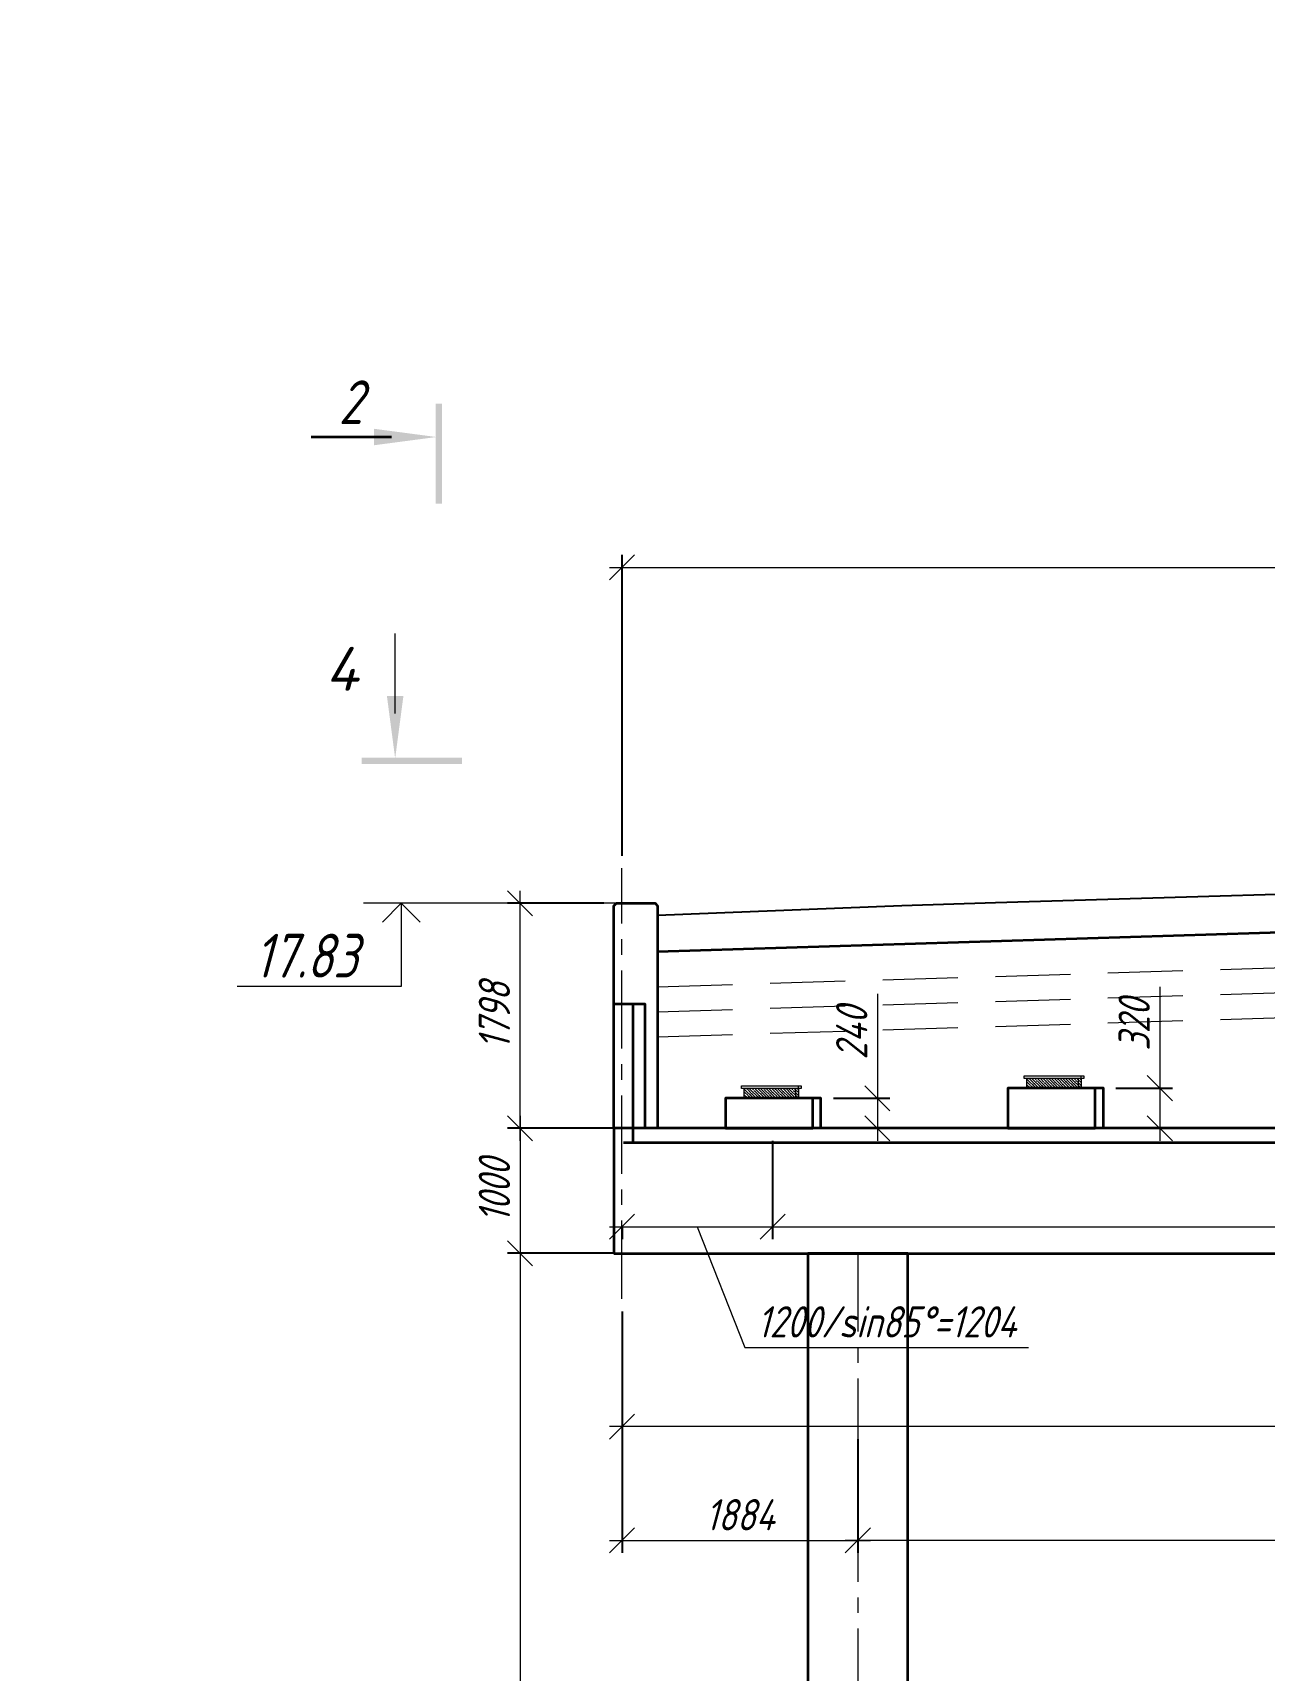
# Model space of a CAD drawing. Header units: millimetres. Extents: x 265754 to 14267433, y -6145605 to 2433772.
# Drawn here: x 7143272 to 7153111, y 828450 to 841540 of the extents above; entities that cross this region are included whole.
import ezdxf
from ezdxf import colors
from ezdxf.entities.mleader import LeaderData, LeaderLine
from ezdxf.enums import TextEntityAlignment as Align
from ezdxf.math import Vec2, Vec3

# ---------------------------------------------------------------- set-up
doc = ezdxf.new("R2010")
doc.units = ezdxf.units.MM
doc.linetypes.add('осевая', pattern=[2, 1.25, -0.25, 0.25, -0.25])
doc.linetypes.add('Штриховая', pattern=[3, 2, -1])
for name, color, linetype, lineweight in [('04_Невидимые', 3, 'Continuous', 13), ('1-Бетон', 106, 'Continuous', 35), ('ИС_TXT', 4, 'Continuous', 18), ('ИС_TXT_ЗГЛ', 1, 'Continuous', 35), ('ИС_Выноски', 3, 'Continuous', 18), ('ИС_Невид', 4, 'Штриховая', 18), ('ИС_ОПОР_Тон', 3, 'Continuous', 18), ('ИС_Ось', 3, 'осевая', 18), ('ИС_Размер', 3, 'Continuous', 18), ('ИС_Тонкая', 3, 'Continuous', 18), ('ИС_Штр', 3, 'Continuous', 9)]:
    doc.layers.add(name, color=color, linetype=linetype, lineweight=lineweight)
doc.layers.add('_Defpoints', color=8, linetype='Continuous', plot=False)
doc.styles.add('0', font='isocpeur.ttf', dxfattribs={"width": 0.8, "oblique": 15})
doc.styles.add('ISOCPEUR', font='isocpeur.ttf', dxfattribs={"width": 0.8, "oblique": 15, "height": 2.5})
doc.styles.add('Mis(m)', font='isocpeui.ttf')
doc.dimstyles.new('М100', dxfattribs={"dimscale": 100, "dimtxt": 2.5, "dimasz": 2, "dimexe": 1, "dimexo": 1, "dimgap": 0.8, "dimtad": 1, "dimdec": 0, "dimzin": 0, "dimdsep": 46, "dimtxsty": '0', "dimblk": 'OBLIQUE', "dimcen": 0.09, "dimdle": 1, "dimclrd": 256, "dimclre": 256, "dimclrt": 256, "dimadec": 4, "dimazin": 0, "dimtfac": 1, "dimtdec": 0, "dimtmove": 1, "dimatfit": 2, "dimfxl": 1, "dimtolj": 1, "dimtzin": 0, "dimlwd": -1, "dimarcsym": 0})

# ---------------------------------------------------------------- blocks, each defined once
blk = doc.blocks.new('_OBLIQUE')
at = {"color": 0, "linetype": 'ByBlock', "lineweight": -2}
blk.add_line((0.5, 0.5), (-0.5, -0.5), dxfattribs=at)
blk = doc.blocks.new('*D1872')
at = {"layer": 'Defpoints', "color": 0, "transparency": 16777216}
for p in [(7149569, 833023), (7149569, 832783), (7150020, 832783)]:
    blk.add_point(p, dxfattribs=at)
at = {"layer": 'ИС_Размер', "transparency": 16777216}
for p, q in [((7150020, 833857), (7150020, 833023)), ((7150020, 833123), (7150020, 832683))]:
    blk.add_line(p, q, dxfattribs=at)
at = {"layer": 'ИС_Размер', "lineweight": -2, "transparency": 16777216}
for p, q in [((7149669, 833023), (7150120, 833023)), ((7149669, 832783), (7150120, 832783))]:
    blk.add_line(p, q, dxfattribs=at)
at = {"layer": 'ИС_Размер', "transparency": 16777216, "xscale": 200, "yscale": 200, "zscale": 200}
for p, rotation in [((7150020, 833023), 90), ((7150020, 832783), 270)]:
    blk.add_blockref('_OBLIQUE', p, dxfattribs=dict(at, rotation=rotation))
at = {"layer": 'ИС_Размер', "transparency": 16777216, "insert": (7149815, 833543), "char_height": 250, "attachment_point": 5, "rotation": 90, "style": '0'}
blk.add_mtext('\\A1;240', dxfattribs=at)
blk = doc.blocks.new('*U1873')
blk.add_line((-3.8, -2.12), (-10.2, -2.12))
for points in [[(0.25, 0.55), (-0.25, 0.55), (0.25, -7.45), (-0.25, -7.45)], [(-5.2, -1.46), (-0.2, -2.12), (-5.2, -2.12), (-5.2, -2.78)]]:
    blk.add_solid(points)
at = {"style": '0', "oblique": 15, "width": 0.8}
for tag, p in [('ВЕРХ', (-7.06, 0.66)), ('НИЗ', (-7, -226.85))]:
    blk.add_attdef(tag, text='', height=3.5, dxfattribs=at).set_placement(p, align=Align.MIDDLE_CENTER)
blk = doc.blocks.new('*U1889')
at = {"layer": '1-Бетон'}
blk.add_line((400, -4250), (400, 4250), dxfattribs=at)
blk.add_lwpolyline([(400, -4250), (400, 4250), (-400, 4250), (-400, -4250), (400, -4250)], dxfattribs=at)
at = {"layer": 'ИС_Ось', "ltscale": 500}
blk.add_lwpolyline([(0, 4250), (0, -4250)], dxfattribs=at)
blk = doc.blocks.new('*U1890')
at = {"layer": '1-Бетон', "color": 0, "linetype": 'ByBlock', "lineweight": -2, "transparency": 16777216}
for p in [(0, 0), (4000, 0), (8000, 0), (12000, 0)]:
    blk.add_blockref('*U1889', p, dxfattribs=at)
blk = doc.blocks.new('*D1899')
at = {"layer": 'Defpoints', "color": 0, "transparency": 16777216}
for p in [(7148014, 831783), (7147165, 823283), (7149014, 823283)]:
    blk.add_point(p, dxfattribs=at)
at = {"layer": 'ИС_Размер', "transparency": 16777216}
blk.add_line((7147165, 831883), (7147165, 823183), dxfattribs=at)
at = {"layer": 'ИС_Размер', "lineweight": -2, "transparency": 16777216}
for p, q in [((7147914, 831783), (7147065, 831783)), ((7148914, 823283), (7147065, 823283))]:
    blk.add_line(p, q, dxfattribs=at)
at = {"layer": 'ИС_Размер', "transparency": 16777216, "xscale": 200, "yscale": 200, "zscale": 200}
for p, rotation in [((7147165, 831783), 90), ((7147165, 823283), 270)]:
    blk.add_blockref('_OBLIQUE', p, dxfattribs=dict(at, rotation=rotation))
at = {"layer": 'ИС_Размер', "transparency": 16777216, "insert": (7146960, 827533), "char_height": 250, "attachment_point": 5, "rotation": 90, "style": '0'}
blk.add_mtext('\\A1;8500', dxfattribs=at)
blk = doc.blocks.new('*D1901')
at = {"layer": 'Defpoints', "color": 0, "transparency": 16777216}
for p in [(7148014, 832783), (7147165, 831783), (7148014, 831783)]:
    blk.add_point(p, dxfattribs=at)
at = {"layer": 'ИС_Размер', "lineweight": -2, "transparency": 16777216}
for p, q in [((7147914, 832783), (7147065, 832783)), ((7147914, 831783), (7147065, 831783))]:
    blk.add_line(p, q, dxfattribs=at)
at = {"layer": 'ИС_Размер', "transparency": 16777216}
blk.add_line((7147165, 832883), (7147165, 831683), dxfattribs=at)
at = {"layer": 'ИС_Размер', "transparency": 16777216, "xscale": 200, "yscale": 200, "zscale": 200}
for p, rotation in [((7147165, 832783), 90), ((7147165, 831783), 270)]:
    blk.add_blockref('_OBLIQUE', p, dxfattribs=dict(at, rotation=rotation))
at = {"layer": 'ИС_Размер', "transparency": 16777216, "insert": (7146960, 832283), "char_height": 250, "attachment_point": 5, "rotation": 90, "style": '0'}
blk.add_mtext('\\A1;1000', dxfattribs=at)
blk = doc.blocks.new('*D1950')
at = {"layer": 'Defpoints', "color": 0, "transparency": 16777216}
for p in [(7147165, 834581), (7147935, 834581), (7148014, 832783)]:
    blk.add_point(p, dxfattribs=at)
at = {"layer": 'ИС_Размер', "transparency": 16777216}
blk.add_line((7147165, 832683), (7147165, 834681), dxfattribs=at)
at = {"layer": 'ИС_Размер', "lineweight": -2, "transparency": 16777216}
for p, q in [((7147835, 834581), (7147065, 834581)), ((7147914, 832783), (7147065, 832783))]:
    blk.add_line(p, q, dxfattribs=at)
at = {"layer": 'ИС_Размер', "transparency": 16777216, "xscale": 200, "yscale": 200, "zscale": 200}
for p, rotation in [((7147165, 834581), 90), ((7147165, 832783), 270)]:
    blk.add_blockref('_OBLIQUE', p, dxfattribs=dict(at, rotation=rotation))
at = {"layer": 'ИС_Размер', "transparency": 16777216, "insert": (7146960, 833682), "char_height": 250, "attachment_point": 5, "rotation": 90, "style": '0'}
blk.add_mtext('\\A1;1798', dxfattribs=at)
blk = doc.blocks.new('*D1952')
at = {"layer": 'Defpoints', "color": 0, "transparency": 16777216}
for p in [(7151825, 833103), (7151825, 832783), (7152277, 832783)]:
    blk.add_point(p, dxfattribs=at)
at = {"layer": 'ИС_Размер', "transparency": 16777216}
for p, q in [((7152277, 833912), (7152277, 833103)), ((7152277, 833203), (7152277, 832683))]:
    blk.add_line(p, q, dxfattribs=at)
at = {"layer": 'ИС_Размер', "lineweight": -2, "transparency": 16777216}
for p, q in [((7151925, 833103), (7152377, 833103)), ((7151925, 832783), (7152377, 832783))]:
    blk.add_line(p, q, dxfattribs=at)
at = {"layer": 'ИС_Размер', "transparency": 16777216, "xscale": 200, "yscale": 200, "zscale": 200}
for p, rotation in [((7152277, 833103), 90), ((7152277, 832783), 270)]:
    blk.add_blockref('_OBLIQUE', p, dxfattribs=dict(at, rotation=rotation))
at = {"layer": 'ИС_Размер', "transparency": 16777216, "insert": (7152072, 833609), "char_height": 250, "attachment_point": 5, "rotation": 90, "style": '0'}
blk.add_mtext('\\A1;320', dxfattribs=at)
blk = doc.blocks.new('*D1987')
at = {"layer": 'Defpoints', "color": 0, "transparency": 16777216}
for p in [(7163790, 831783), (7147980, 831419), (7147980, 830398)]:
    blk.add_point(p, dxfattribs=at)
at = {"layer": 'ИС_Размер', "lineweight": -2, "transparency": 16777216}
for p, q in [((7163790, 831683), (7163790, 830298)), ((7147980, 831319), (7147980, 830298))]:
    blk.add_line(p, q, dxfattribs=at)
at = {"layer": 'ИС_Размер', "transparency": 16777216}
blk.add_line((7163890, 830398), (7147880, 830398), dxfattribs=at)
at = {"layer": 'ИС_Размер', "transparency": 16777216, "xscale": 200, "yscale": 200, "zscale": 200, "rotation": 180}
blk.add_blockref('_OBLIQUE', (7147980, 830398), dxfattribs=at)
at = {"layer": 'ИС_Размер', "transparency": 16777216, "xscale": 200, "yscale": 200, "zscale": 200}
blk.add_blockref('_OBLIQUE', (7163790, 830398), dxfattribs=at)
at = {"layer": 'ИС_Размер', "transparency": 16777216, "insert": (7155885, 830603), "char_height": 250, "attachment_point": 5, "style": '0', "bg_fill": 3, "box_fill_scale": 1.1, "bg_fill_color": 256, "bg_fill_true_color": 13158600, "bg_fill_transparency": 0}
blk.add_mtext('\\A1;15810', dxfattribs=at)
blk = doc.blocks.new('*D1988')
at = {"layer": 'Defpoints', "color": 0, "transparency": 16777216}
for p in [(7161864, 830398), (7149864, 829747), (7149864, 829488)]:
    blk.add_point(p, dxfattribs=at)
at = {"layer": 'ИС_Размер', "lineweight": -2, "transparency": 16777216}
for p, q in [((7161864, 830298), (7161864, 829388)), ((7149864, 829647), (7149864, 829388))]:
    blk.add_line(p, q, dxfattribs=at)
at = {"layer": 'ИС_Размер', "transparency": 16777216}
blk.add_line((7161964, 829488), (7149764, 829488), dxfattribs=at)
at = {"layer": 'ИС_Размер', "transparency": 16777216, "xscale": 200, "yscale": 200, "zscale": 200, "rotation": 180}
blk.add_blockref('_OBLIQUE', (7149864, 829488), dxfattribs=at)
at = {"layer": 'ИС_Размер', "transparency": 16777216, "xscale": 200, "yscale": 200, "zscale": 200}
blk.add_blockref('_OBLIQUE', (7161864, 829488), dxfattribs=at)
at = {"layer": 'ИС_Размер', "transparency": 16777216, "insert": (7155864, 829693), "char_height": 250, "attachment_point": 5, "style": '0', "bg_fill": 3, "box_fill_scale": 1.1, "bg_fill_color": 256, "bg_fill_true_color": 13158600, "bg_fill_transparency": 0}
blk.add_mtext('\\A1;3x4000=12000', dxfattribs=at)
blk = doc.blocks.new('*D1998')
at = {"layer": 'Defpoints', "color": 0, "transparency": 16777216}
for p in [(7149183, 832783), (7162731, 832783), (7162731, 831995)]:
    blk.add_point(p, dxfattribs=at)
at = {"layer": 'ИС_Размер', "lineweight": -2, "transparency": 16777216}
for p, q in [((7149183, 832683), (7149183, 831895)), ((7162731, 832683), (7162731, 831895))]:
    blk.add_line(p, q, dxfattribs=at)
at = {"layer": 'ИС_Размер', "transparency": 16777216}
blk.add_line((7149083, 831995), (7162831, 831995), dxfattribs=at)
at = {"layer": 'ИС_Размер', "transparency": 16777216, "xscale": 200, "yscale": 200, "zscale": 200, "rotation": 180}
blk.add_blockref('_OBLIQUE', (7149183, 831995), dxfattribs=at)
at = {"layer": 'ИС_Размер', "transparency": 16777216, "xscale": 200, "yscale": 200, "zscale": 200}
blk.add_blockref('_OBLIQUE', (7162731, 831995), dxfattribs=at)
at = {"layer": 'ИС_Размер', "transparency": 16777216, "insert": (7155957, 832225), "char_height": 250, "attachment_point": 5, "style": '0', "bg_fill": 3, "box_fill_scale": 1.1, "bg_fill_color": 256, "bg_fill_true_color": 13158600, "bg_fill_transparency": 0}
blk.add_mtext('\\A1;6x(2250/sin85%%D)=13548', dxfattribs=at)
blk = doc.blocks.new('*D1989')
at = {"layer": 'Defpoints', "color": 0, "transparency": 16777216}
for p in [(7147980, 831419), (7149864, 830398), (7149864, 829488)]:
    blk.add_point(p, dxfattribs=at)
at = {"layer": 'ИС_Размер', "lineweight": -2, "transparency": 16777216}
for p, q in [((7147980, 831319), (7147980, 829388)), ((7149864, 830298), (7149864, 829388))]:
    blk.add_line(p, q, dxfattribs=at)
at = {"layer": 'ИС_Размер', "transparency": 16777216}
blk.add_line((7147880, 829488), (7149964, 829488), dxfattribs=at)
at = {"layer": 'ИС_Размер', "transparency": 16777216, "xscale": 200, "yscale": 200, "zscale": 200, "rotation": 180}
blk.add_blockref('_OBLIQUE', (7147980, 829488), dxfattribs=at)
at = {"layer": 'ИС_Размер', "transparency": 16777216, "xscale": 200, "yscale": 200, "zscale": 200}
blk.add_blockref('_OBLIQUE', (7149864, 829488), dxfattribs=at)
at = {"layer": 'ИС_Размер', "transparency": 16777216, "insert": (7148922, 829693), "char_height": 250, "attachment_point": 5, "style": '0'}
blk.add_mtext('\\A1;1884', dxfattribs=at)
blk = doc.blocks.new('*D1997')
at = {"layer": 'Defpoints', "color": 0, "transparency": 16777216}
for p in [(7149183, 832783), (7147980, 832097), (7149183, 831995)]:
    blk.add_point(p, dxfattribs=at)
at = {"layer": 'ИС_Размер', "lineweight": -2, "transparency": 16777216}
for p, q in [((7149183, 832683), (7149183, 831895)), ((7147980, 831997), (7147980, 831895))]:
    blk.add_line(p, q, dxfattribs=at)
at = {"layer": 'ИС_Размер', "transparency": 16777216}
for p, q in [((7147880, 831995), (7149283, 831995)), ((7148581, 831995), (7148960, 831030)), ((7148960, 831030), (7151227, 831030))]:
    blk.add_line(p, q, dxfattribs=at)
at = {"layer": 'ИС_Размер', "transparency": 16777216, "xscale": 200, "yscale": 200, "zscale": 200, "rotation": 180}
blk.add_blockref('_OBLIQUE', (7147980, 831995), dxfattribs=at)
at = {"layer": 'ИС_Размер', "transparency": 16777216, "xscale": 200, "yscale": 200, "zscale": 200}
blk.add_blockref('_OBLIQUE', (7149183, 831995), dxfattribs=at)
at = {"layer": 'ИС_Размер', "transparency": 16777216, "insert": (7150094, 831235), "char_height": 250, "attachment_point": 5, "style": '0'}
blk.add_mtext('\\A1;1200/sin85%%D=1204', dxfattribs=at)
blk = doc.blocks.new('*D2001')
at = {"layer": 'Defpoints', "color": 0, "transparency": 16777216}
for p in [(7163815, 837266), (7147980, 834861), (7163815, 832818)]:
    blk.add_point(p, dxfattribs=at)
at = {"layer": 'ИС_Размер', "lineweight": -2, "transparency": 16777216}
for p, q in [((7147980, 834961), (7147980, 837366)), ((7163815, 832918), (7163815, 837366))]:
    blk.add_line(p, q, dxfattribs=at)
at = {"layer": 'ИС_Размер', "transparency": 16777216}
blk.add_line((7147880, 837266), (7163915, 837266), dxfattribs=at)
at = {"layer": 'ИС_Размер', "transparency": 16777216, "xscale": 200, "yscale": 200, "zscale": 200, "rotation": 180}
blk.add_blockref('_OBLIQUE', (7147980, 837266), dxfattribs=at)
at = {"layer": 'ИС_Размер', "transparency": 16777216, "xscale": 200, "yscale": 200, "zscale": 200}
blk.add_blockref('_OBLIQUE', (7163815, 837266), dxfattribs=at)
at = {"layer": 'ИС_Размер', "transparency": 16777216, "insert": (7155897, 837471), "char_height": 250, "attachment_point": 5, "style": '0'}
blk.add_mtext('\\A1;15530/sin85%%D=15835', dxfattribs=at)
blk = doc.blocks.new('_None')
blk = doc.blocks.new('*U2041')
at = {"layer": 'ИС_Тонкая'}
blk.add_line((-0.13, 3.8), (-0.13, 10.2), dxfattribs=at)
for points in [[(-0.79, 5.2), (-0.13, 0.2), (-0.13, 5.2), (0.53, 5.2)], [(5.2, 0.25), (5.2, -0.25), (-2.8, 0.25), (-2.8, -0.25)]]:
    blk.add_solid(points, dxfattribs=at)
at = {"layer": 'ИС_TXT', "style": 'Mis(m)'}
blk.add_attdef('ЛЕВО', text='', height=3.5, dxfattribs=at).set_placement((-3.09, 7.36), align=Align.MIDDLE_RIGHT)
blk.add_attdef('ПРАВО', text='', height=3.5, dxfattribs=at).set_placement((355.76, 7.36), align=Align.MIDDLE_LEFT)
blk = doc.blocks.new('_Open90')
at = {"color": 0, "linetype": 'ByBlock', "lineweight": -2}
for p, q in [((-0.5, 0.5), (0, 0)), ((0, 0), (-1, 0)), ((0, 0), (-0.5, -0.5))]:
    blk.add_line(p, q, dxfattribs=at)

msp = doc.modelspace()

# ---------------------------------------------------------------- hatches: boundary and pattern name
at = {"layer": 'ИС_Штр', "ltscale": 0.4}
h = msp.add_hatch(dxfattribs=at)
h.set_pattern_fill('ANSI35', color=256, scale=5, angle=90)
h.set_pattern_definition([(135, (2298.51, -592.065), (-22.4506403, -22.4506403), []), (135, (2298.51, -569.614), (-22.4506403, -22.4506403), [39.6875, -7.9375, 0, -7.9375])])
edge = h.paths.add_edge_path()
edge.add_line((7151612.3918, 833180.7477), (7151212.3918, 833180.7477))
edge.add_line((7151212.3918, 833180.7477), (7151212.3918, 833102.7477))
edge.add_line((7151212.3918, 833102.7477), (7151650.1743, 833102.7477))
edge.add_line((7151650.1743, 833102.7477), (7151650.1743, 833180.7477))
h = msp.add_hatch(dxfattribs=at)
h.set_pattern_fill('ANSI35', color=256, scale=5, angle=90)
h.set_pattern_definition([(135, (40.51, -672.065), (-22.4506403, -22.4506403), []), (135, (40.51, -649.614), (-22.4506403, -22.4506403), [39.6875, -7.9375, 0, -7.9375])])
edge = h.paths.add_edge_path()
edge.add_line((7149354.3918, 833100.7477), (7148954.3918, 833100.7477))
edge.add_line((7148954.3918, 833100.7477), (7148954.3918, 833022.7477))
edge.add_line((7148954.3918, 833022.7477), (7149392.1743, 833022.7477))
edge.add_line((7149392.1743, 833022.7477), (7149392.1743, 833100.7477))

# ---------------------------------------------------------------- linework, layer by layer
at = {"layer": '04_Невидимые'}
for points in [[(7151670.1743, 833180.7477), (7151192.3918, 833180.7477), (7151192.3918, 833200.7477), (7151670.1743, 833200.7477)], [(7149412.1743, 833100.7477), (7148934.3918, 833100.7477), (7148934.3918, 833120.7477), (7149412.1743, 833120.7477)]]:
    msp.add_lwpolyline(points, close=True, dxfattribs=at)
at = {"layer": '1-Бетон'}
for p, q in [((7148263.8832, 834196.7097), (7179434.6479, 835151.4757)), ((7148065.816, 833774.7702), (7148065.816, 832667.7477)), ((7147990.7266, 832667.7477), (7163865.1572, 832667.7477))]:
    msp.add_line(p, q, dxfattribs=at)
for points in [[(7147915.0896, 832782.7477), (7147915.0896, 834560.7477), (7147935.0896, 834580.7477), (7148243.8832, 834580.7477), (7148263.8832, 834560.6206), (7148263.8832, 832782.7477)], [(7148163.8832, 832782.7477), (7148163.8832, 833774.7702), (7147915.0896, 833774.7702)], [(7151826.7708, 832782.7477), (7151826.7708, 833102.7477), (7151761.1073, 833102.7477)], [(7149568.7708, 832782.7477), (7149568.7708, 833022.7477), (7149503.1073, 833022.7477)], [(7147915.0896, 831782.7477), (7163789.5202, 831782.7477), (7163789.5202, 832782.7477), (7147915.0896, 832782.7477), (7147915.0896, 831782.7477)]]:
    msp.add_lwpolyline(points, dxfattribs=at)
for points in [[(7151761.1073, 833102.7477), (7151063.6762, 833102.7477), (7151063.6762, 832782.7477), (7151761.1073, 832782.7477)], [(7149503.1073, 833022.7477), (7148805.6762, 833022.7477), (7148805.6762, 832782.7477), (7149503.1073, 832782.7477)]]:
    msp.add_lwpolyline(points, close=True, dxfattribs=at)
at = {"layer": '_Defpoints'}
msp.add_lwpolyline([(7148263.8832, 834485.7477), (7150214.2856, 834563.7638), (7150964.2856, 834586.2638), (7154914.2856, 834704.7638), (7159864.2856, 834853.2638), (7161764.2856, 834910.2638), (7162864.2856, 834943.2638), (7167814.2856, 835091.7638), (7171764.2856, 835210.2638), (7175514.2856, 835322.7638), (7176264.2856, 835345.2638), (7179434.6479, 835440.3747)], dxfattribs=at)
at = {"layer": 'ИС_Невид', "ltscale": 300}
for p, q in [((7148263.8832, 833914.0875), (7179434.6479, 834868.8536)), ((7148263.8832, 833714.0875), (7179434.6479, 834668.8536)), ((7148263.8832, 833514.0875), (7179434.6479, 834468.8536))]:
    msp.add_line(p, q, dxfattribs=at)
at = {"layer": 'ИС_ОПОР_Тон'}
for p, q in [((7151624.4966, 833180.7477), (7151624.4966, 833102.7477)), ((7151644.4966, 833200.7477), (7151644.4966, 833180.7477)), ((7149366.4966, 833100.7477), (7149366.4966, 833022.7477)), ((7149386.4966, 833120.7477), (7149386.4966, 833100.7477))]:
    msp.add_line(p, q, dxfattribs=at)
at = {"layer": 'ИС_Размер', "color": 1, "ltscale": 65.21739}
msp.add_line((7147935.0896, 834580.7477), (7145913.0957, 834580.7477), dxfattribs=at)
at = {"layer": 'ИС_Размер'}
for points in [[(7151612.3918, 833180.7477), (7151212.3918, 833180.7477), (7151212.3918, 833102.7477), (7151650.1743, 833102.7477), (7151650.1743, 833180.7477)], [(7149354.3918, 833100.7477), (7148954.3918, 833100.7477), (7148954.3918, 833022.7477), (7149392.1743, 833022.7477), (7149392.1743, 833100.7477)]]:
    msp.add_lwpolyline(points, dxfattribs=at)

# ---------------------------------------------------------------- block references
at = {"layer": '1-Бетон'}
msp.add_blockref('*U1890', (7149863.8832, 827532.7477), dxfattribs=at)
at = {"layer": 'ИС_TXT_ЗГЛ', "ltscale": 200}
ref = msp.add_blockref('*U1873', (7146517.06, 838520.1616), dxfattribs=dict(at, xscale=100, yscale=100, zscale=100))
ref.add_attrib('ВЕРХ', '2', dxfattribs={"layer": '0', "height": 350, "style": '0', "oblique": 15, "width": 0.8}).set_placement((7145810.6575, 838586.1509), align=Align.MIDDLE_CENTER)
ref = msp.add_blockref('*U2041', (7146180.2442, 835718.8076), dxfattribs=dict(at, xscale=100, yscale=100, zscale=100))
ref.add_attrib('ЛЕВО', '4', dxfattribs={"layer": 'ИС_TXT', "height": 350, "style": 'Mis(m)'}).set_placement((7145871.6139, 836455.0872), align=Align.MIDDLE_RIGHT)

# ---------------------------------------------------------------- dimensions: what is measured, and where the dimension line sits
at = {"layer": 'ИС_Размер'}
for base, p1, p2, picture, middle in [((7147164.5976, 834580.7477), (7148013.8832, 832782.7477), (7147935.0896, 834580.7477), '*D1950', (7146959.5976, 833681.7477)), ((7147164.5976, 831782.7477), (7148013.8832, 832782.7477), (7148013.8832, 831782.7477), '*D1901', (7146959.5976, 832282.7477)), ((7147164.5976, 823282.7477), (7148013.8832, 831782.7477), (7149014.0492, 823282.7477), '*D1899', (7146959.5976, 827532.7477))]:
    dim = msp.add_linear_dim(base=base, p1=p1, p2=p2, angle=90, dimstyle='М100', dxfattribs=at)
    dim.commit()
    dim.dimension.update_dxf_attribs({"geometry": picture, "text_midpoint": middle})
for base, p1, p2, picture, middle in [((7150020.1958, 832782.7477), (7149568.7708, 833022.7477), (7149568.7708, 832782.7477), '*D1872', (7149952.1944, 833543.21)), ((7152276.6932, 832782.7477), (7151825.2683, 833102.7477), (7151825.2683, 832782.7477), '*D1952', (7152208.6919, 833608.9364))]:
    dim = msp.add_linear_dim(base=base, p1=p1, p2=p2, angle=90, dimstyle='М100', dxfattribs=at)
    dim.commit()
    dim.dimension.update_dxf_attribs({"geometry": picture, "text_midpoint": middle, "dimtype": 160})

# ---------------------------------------------------------------- leaders
at = {"layer": 'ИС_Выноски'}
ml = msp.add_multileader_mtext('Standard', dxfattribs=at)
ml.set_content('Ось трассы', color=256, style='ISOCPEUR')
ml.set_leader_properties(color=256, linetype='ByLayer', lineweight=-1)
ml.set_arrow_properties(name='NONE')
ml.build(insert=Vec2(0, 0))
ml.multileader.update_dxf_attribs({"text_left_attachment_type": 6, "text_right_attachment_type": 6, "dogleg_length": 0.36, "arrow_head_size": 300, "scale": 50})
ctx = ml.context
ctx.base_point, ctx.scale, ctx.char_height, ctx.arrow_head_size, ctx.landing_gap_size, ctx.plane_origin = Vec3(7160398.2725, 838965.7466), 50, 250, 300, 4.5, Vec3(7168962.4795, 833266.789)
ctx.left_attachment, ctx.right_attachment, ctx.text_align_type = 6, 6, 1
notes = []
notes.append((ctx, [(1, (1, 1, 0), (7161894.5202, 838965.7466), (-1, 0), 40.2604, [(1, [(7161894.5202, 838767.7984)], 0, [])])]))
ctx.mtext.insert, ctx.mtext.width, ctx.mtext.alignment, ctx.mtext.flow_direction = Vec3(7161126.2661, 839290.7466), 2049.625884, 2, 5
ml = msp.add_multileader_mtext('Standard', dxfattribs=at)
ml.set_content('Ось моста', color=256, style='ISOCPEUR')
ml.set_leader_properties(color=256, linetype='ByLayer', lineweight=-1)
ml.set_arrow_properties(name='NONE')
ml.build(insert=Vec2(0, 0))
ml.multileader.update_dxf_attribs({"text_left_attachment_type": 6, "text_right_attachment_type": 6, "dogleg_length": 0.36, "arrow_head_size": 300, "scale": 50})
ctx = ml.context
ctx.base_point, ctx.scale, ctx.char_height, ctx.arrow_head_size, ctx.landing_gap_size, ctx.plane_origin = Vec3(7163854.7806, 838965.7466), 50, 250, 300, 4.5, Vec3(7170882.4795, 833266.789)
ctx.left_attachment, ctx.right_attachment, ctx.text_align_type = 6, 6, 1
notes.append((ctx, [(0, (1, 1, 0), (7163814.5202, 838965.7466), (1, 0), 40.2604, [(1, [(7163814.5202, 838767.7984)], 0, [])])]))
ctx.mtext.insert, ctx.mtext.width, ctx.mtext.alignment, ctx.mtext.flow_direction = Vec3(7164522.7743, 839265.7466), 2049.625884, 2, 5
at = {"layer": 'ИС_Размер', "color": 1, "ltscale": 65.21739}
ml = msp.add_multileader_mtext('Standard', dxfattribs=at)
ml.set_content('17.83', color=4, style='0')
ml.set_leader_properties(color=256, linetype='ByLayer', lineweight=-1)
ml.set_arrow_properties(name='OPEN90')
ml.build(insert=Vec2(0, 0))
ml.multileader.update_dxf_attribs({"text_left_attachment_type": 6, "text_right_attachment_type": 6, "dogleg_length": 2, "arrow_head_size": 300, "scale": 100})
ctx = ml.context
ctx.base_point, ctx.scale, ctx.char_height, ctx.arrow_head_size, ctx.landing_gap_size, ctx.plane_origin = Vec3(7145018.206, 833917.078), 100, 350, 300, 0, Vec3(7146216.394, 834580.7477)
ctx.left_attachment, ctx.right_attachment, ctx.text_align_type = 6, 6, 2
notes.append((ctx, [(1, (1, 1, 0), (7146216.394, 833917.078), (-1, 0), 348.4058, [(0, [(7146216.394, 834580.7477)], 0, [])])]))
ctx.mtext.insert, ctx.mtext.alignment, ctx.mtext.flow_direction = Vec3(7145867.9882, 834337.078), 3, 5
for ctx, leaders in notes:
    for number, flags, end, landing, length, lines in leaders:
        leader = LeaderData()
        leader.index, (leader.has_last_leader_line, leader.has_dogleg_vector, leader.attachment_direction) = number, flags
        leader.last_leader_point, leader.dogleg_vector, leader.dogleg_length = Vec3(end), Vec3(landing), length
        for number, points, colour, breaks in lines:
            line = LeaderLine()
            line.index, line.vertices, line.color, line.breaks = number, Vec3.list(points), colors.encode_raw_color(colour), breaks
            leader.lines.append(line)
        ctx.leaders.append(leader)

# ---------------------------------------------------------------- next in the draw order: dimensions: what is measured, and where the dimension line sits
at = {"layer": 'ИС_Размер'}
dim = msp.add_linear_dim(base=(7162731.2649, 831995.4248), p1=(7149183.2649, 832782.7477), p2=(7162731.2649, 832782.7477), text='6x(2250/sin85%%D)=<>', dimstyle='М100', override={"dimtfill": 1}, dxfattribs=at)
dim.commit()
dim.dimension.update_dxf_attribs({"geometry": '*D1998', "text_midpoint": (7155957.2649, 832225.4248)})
dim = msp.add_linear_dim(base=(7147979.5202, 830397.5601), p1=(7163789.5202, 831782.7477), p2=(7147979.5202, 831419.2232), angle=180, dimstyle='М100', override={"dimtfill": 1}, dxfattribs=at)
dim.commit()
dim.dimension.update_dxf_attribs({"geometry": '*D1987', "text_midpoint": (7155884.5202, 830602.5601)})

# ---------------------------------------------------------------- next in the draw order: linework, layer by layer
at = {"layer": 'ИС_Ось', "ltscale": 500}
msp.add_line((7147979.5202, 831419.2232), (7147979.5202, 834860.5676), dxfattribs=at)

# ---------------------------------------------------------------- next in the draw order: dimensions: what is measured, and where the dimension line sits
at = {"layer": 'ИС_Размер'}
dim = msp.add_linear_dim(base=(7163814.5202, 837265.7884), p1=(7147979.5202, 834860.5676), p2=(7163814.5202, 832818.1654), text='15530/sin85%%D=<>', dimstyle='М100', dxfattribs=at)
dim.commit()
dim.dimension.update_dxf_attribs({"geometry": '*D2001', "text_midpoint": (7155897.0202, 837470.7884)})
dim = msp.add_linear_dim(base=(7149183.2649, 831995.4248), p1=(7147979.5202, 832097.2013), p2=(7149183.2649, 832782.7477), text='1200/sin85%%D=<>', dimstyle='М100', dxfattribs=at)
dim.commit()
dim.dimension.update_dxf_attribs({"geometry": '*D1997', "text_midpoint": (7149040.3451, 831030.1159), "dimtype": 160})
dim = msp.add_linear_dim(base=(7149863.8832, 829488.2475), p1=(7161863.8832, 830397.5601), p2=(7149863.8832, 829747.226), angle=180, text='3x4000=<>', dimstyle='М100', override={"dimtfill": 1}, dxfattribs=at)
dim.commit()
dim.dimension.update_dxf_attribs({"geometry": '*D1988', "text_midpoint": (7155863.8832, 829693.2475)})

# ---------------------------------------------------------------- next in the draw order: dimensions: what is measured, and where the dimension line sits
dim = msp.add_linear_dim(base=(7149863.8832, 829488.2475), p1=(7147979.5202, 831419.2232), p2=(7149863.8832, 830397.5601), dimstyle='М100', dxfattribs=at)
dim.commit()
dim.dimension.update_dxf_attribs({"geometry": '*D1989', "text_midpoint": (7148921.7017, 829693.2475)})

doc.saveas('drawing.dxf')
